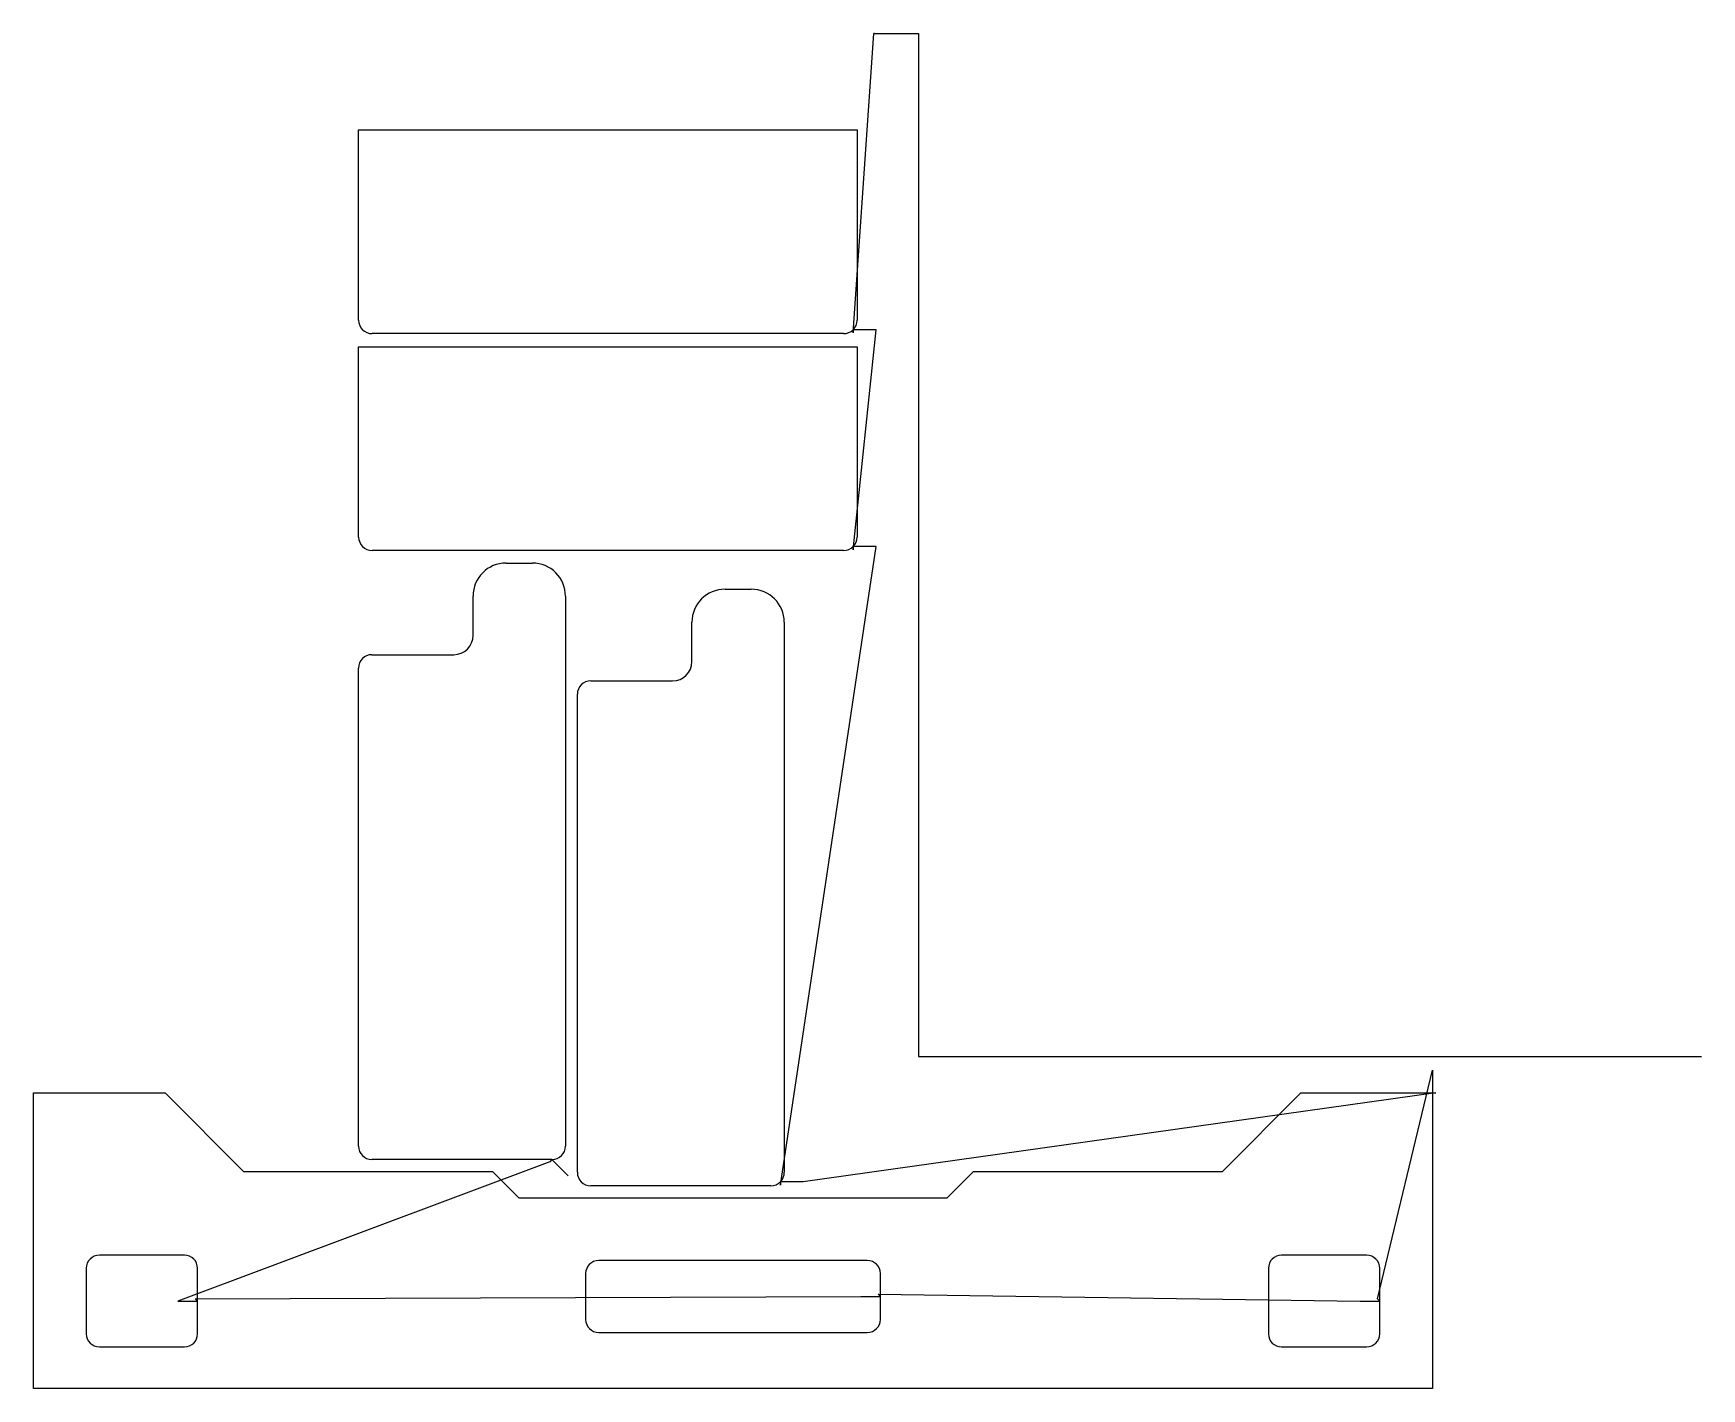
# Model space of a CAD drawing. Header units: metres. Extents: x 19 to 2566, y 337 to 2407.
import ezdxf

# ---------------------------------------------------------------- set-up
doc = ezdxf.new("R2010")
doc.units = ezdxf.units.M

msp = doc.modelspace()

# ---------------------------------------------------------------- linework, layer by layer
at = {"layer": 'TOOL_0'}
for p, q in [((1270.842, 1949.411), (1302.398, 2406.942)), ((1302.398, 2406.942), (1303.398, 2406.942)), ((1303.398, 2406.942), (1302.398, 2406.942)), ((1302.398, 2406.942), (1303.398, 2406.942)), ((1303.398, 2406.942), (1370.493, 2406.942)), ((1370.493, 2406.942), (1370.493, 844.437)), ((515.846, 1968.907), (515.846, 2259.407)), ((515.846, 2259.407), (1276.846, 2259.407)), ((1276.846, 2259.407), (1276.846, 1968.907)), ((1256.346, 1948.407), (536.346, 1948.407)), ((1270.842, 1618.236), (1305.842, 1954.411)), ((1305.842, 1954.411), (1270.842, 1954.411)), ((1270.842, 1954.411), (1270.842, 1949.411)), ((515.846, 1637.732), (515.846, 1928.232)), ((515.846, 1928.232), (1276.846, 1928.232)), ((1276.846, 1928.232), (1276.846, 1637.732)), ((1256.346, 1617.232), (536.346, 1617.232)), ((1159.744, 648.134), (1305.842, 1623.236)), ((1305.842, 1623.236), (1270.842, 1623.236)), ((1270.842, 1623.236), (1270.842, 1618.236)), ((741.041, 1598.1), (781.041, 1598.1)), ((1075.248, 1558.13), (1115.248, 1558.13)), ((690.541, 1487.6), (690.541, 1547.6)), ((831.541, 1547.6), (831.541, 707.6)), ((1024.748, 1447.63), (1024.748, 1507.63)), ((1165.748, 1507.63), (1165.748, 667.63)), ((536.041, 1458.1), (661.041, 1458.1)), ((515.541, 707.6), (515.541, 1437.6)), ((870.248, 1418.13), (995.248, 1418.13)), ((849.748, 667.63), (849.748, 1397.63)), ((1370.493, 844.437), (2565.392, 844.437)), ((2565.392, 844.437), (2566.392, 844.437)), ((2071.401, 474.577), (2155.687, 823.791)), ((2155.687, 823.791), (2155.687, 788.791)), ((19.187, 337.291), (19.187, 788.791)), ((19.187, 788.791), (220.248, 788.791)), ((220.248, 788.791), (340.248, 668.791)), ((2160.688, 788.791), (1194.744, 653.134)), ((1834.627, 668.791), (1954.627, 788.791)), ((1954.627, 788.791), (2155.688, 788.791)), ((2155.687, 788.791), (2155.687, 337.291)), ((2155.688, 788.791), (2160.688, 788.791)), ((807.505, 683.564), (239.937, 471.041)), ((340.248, 668.791), (720.248, 668.791)), ((811.041, 687.1), (536.041, 687.1)), ((720.248, 668.791), (760.248, 628.791)), ((811.041, 687.1), (807.505, 683.564)), ((835.789, 662.352), (811.041, 687.1)), ((1414.627, 628.791), (1454.627, 668.791)), ((1454.627, 668.791), (1834.627, 668.791)), ((1145.248, 647.13), (870.248, 647.13)), ((1194.744, 653.134), (1159.744, 653.134)), ((1159.744, 653.134), (1159.744, 648.134)), ((760.248, 628.791), (1414.627, 628.791)), ((249.937, 541.041), (119.937, 541.041)), ((2054.937, 541.041), (1924.937, 541.041)), ((99.937, 521.041), (99.937, 421.041)), ((269.937, 471.041), (269.937, 521.041)), ((862.437, 513.041), (862.437, 443.041)), ((1292.437, 533.041), (882.437, 533.041)), ((1312.437, 478.041), (1312.437, 513.041)), ((1904.937, 521.041), (1904.937, 421.041)), ((2074.937, 471.041), (2074.937, 521.041)), ((239.937, 471.041), (269.937, 471.041)), ((266.401, 474.577), (1282.437, 478.041)), ((269.937, 471.041), (266.401, 474.577)), ((269.937, 421.041), (269.937, 471.041)), ((1282.437, 478.041), (1312.437, 478.041)), ((1312.437, 478.041), (1308.901, 481.577)), ((1308.901, 481.577), (2044.937, 471.041)), ((1312.437, 443.041), (1312.437, 478.041)), ((2044.937, 471.041), (2074.937, 471.041)), ((2074.937, 471.041), (2071.401, 474.577)), ((2074.937, 421.041), (2074.937, 471.041)), ((882.437, 423.041), (1292.437, 423.041)), ((119.937, 401.041), (249.937, 401.041)), ((1924.937, 401.041), (2054.937, 401.041)), ((2155.687, 337.291), (19.187, 337.291))]:
    msp.add_line(p, q, dxfattribs=at)
for centre, radius, start, end in [((536.346, 1968.907), 20.5, 180, 270), ((1256.346, 1968.907), 20.5, 315, 0), ((1256.346, 1968.907), 20.5, 270, 315), ((536.346, 1637.732), 20.5, 180, 270), ((1256.346, 1637.732), 20.5, 315, 0), ((1256.346, 1637.732), 20.5, 270, 315), ((741.041, 1547.6), 50.5, 90, 180), ((781.041, 1547.6), 50.5, 0, 90), ((1075.248, 1507.63), 50.5, 90, 180), ((1115.248, 1507.63), 50.5, 0, 90), ((661.041, 1487.6), 29.5, 270, 0), ((536.041, 1437.6), 20.5, 90, 180), ((995.248, 1447.63), 29.5, 270, 0), ((870.248, 1397.63), 20.5, 90, 180), ((536.041, 707.6), 20.5, 180, 270), ((811.041, 707.6), 20.5, 270, 0), ((870.248, 667.63), 20.5, 180, 270), ((1145.248, 667.63), 20.5, 315, 0), ((1145.248, 667.63), 20.5, 270, 315), ((119.937, 521.041), 20, 90, 180), ((249.937, 521.041), 20, 0, 90), ((1924.937, 521.041), 20, 90, 180), ((2054.937, 521.041), 20, 0, 90), ((882.437, 513.041), 20, 90, 180), ((1292.437, 513.041), 20, 0, 90), ((882.437, 443.041), 20, 180, 270), ((1292.437, 443.041), 20, 270, 0), ((119.937, 421.041), 20, 180, 270), ((249.937, 421.041), 20, 270, 0), ((1924.937, 421.041), 20, 180, 270), ((2054.937, 421.041), 20, 270, 0)]:
    msp.add_arc(centre, radius, start, end, dxfattribs=at)

doc.saveas('drawing.dxf')
